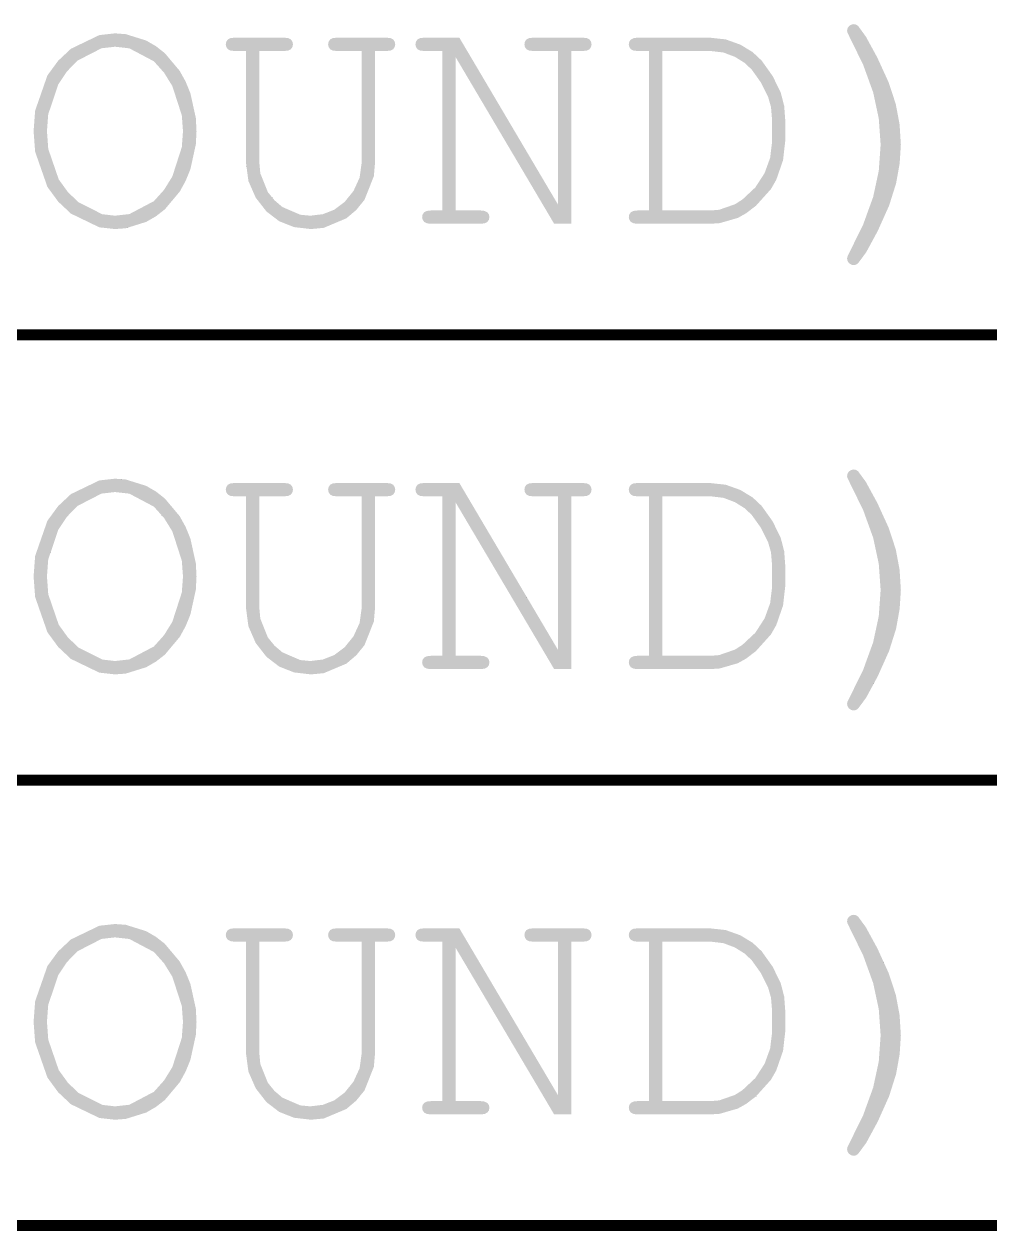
# Model space of a CAD drawing. Extents: x -3 to 268, y -4 to 76.
# Drawn here: x 179.54 to 188.44, y 30.49 to 41.6 of the extents above; entities that cross this region are included whole.
import ezdxf

# ---------------------------------------------------------------- set-up
doc = ezdxf.new("R2010")
doc.units = 0
doc.layers.add('DRILL_SYMBOLS', color=255, linetype='CONTINUOUS')

msp = doc.modelspace()

# ---------------------------------------------------------------- hatches: boundary and pattern name
at = {"layer": 'DRILL_SYMBOLS'}
for points in [[(187.616913, 40.487084), (187.605927, 40.313683), (187.572968, 40.130394), (187.508881, 39.927153), (187.404511, 39.693894), (187.296845, 39.495224), (187.22287, 39.395798), (187.20456, 39.382615), (187.184785, 39.37822), (187.160431, 39.382798), (187.140107, 39.396531), (187.126374, 39.416489), (187.121796, 39.439743), (187.12436, 39.455124), (187.13205, 39.47197), (187.270112, 39.752837), (187.362031, 40.006615), (187.413666, 40.246849), (187.430878, 40.487084), (187.413666, 40.728417), (187.362031, 40.969017), (187.270112, 41.223168), (187.13205, 41.50515), (187.12436, 41.521996), (187.121796, 41.537377), (187.126374, 41.560448), (187.140107, 41.579857), (187.160431, 41.593041), (187.184785, 41.597435), (187.20456, 41.593407), (187.22287, 41.581322), (187.294282, 41.483544), (187.400117, 41.289818), (187.50412, 41.062035), (187.570038, 40.862084), (187.605195, 40.675316)], [(181.13205, 40.611596), (181.125825, 40.490792), (181.07602, 40.262642), (181.032441, 40.155297), (181.007538, 40.611596), (180.996644, 40.757897), (180.909485, 41.027428), (180.833222, 41.150658), (180.739655, 41.25512), (180.514069, 41.374504), (180.38205, 41.389428), (180.257126, 41.375191), (180.035569, 41.2613), (179.938935, 41.161644), (179.858506, 41.041848), (179.766587, 40.766823), (179.755097, 40.611596), (179.767136, 40.448037), (179.86345, 40.167885), (179.947724, 40.051293), (180.047104, 39.956124), (180.264268, 39.847359), (180.38205, 39.833764), (180.514069, 39.848641), (180.739655, 39.967659), (180.833222, 40.071801), (180.909485, 40.194802), (180.996644, 40.464699), (181.007538, 40.611596), (181.032441, 40.155297), (180.977921, 40.056008), (180.840592, 39.892312), (180.757783, 39.827904), (180.668656, 39.776645), (180.48079, 39.718062), (180.38205, 39.71074), (180.237809, 39.726531), (179.975968, 39.852862), (179.858368, 39.963402), (179.759354, 40.098671), (179.646195, 40.422768), (179.63205, 40.611596), (179.646195, 40.801018), (179.759354, 41.125481), (179.858368, 41.260521), (179.975968, 41.370751), (180.237809, 41.496727), (180.38205, 41.512474), (180.480744, 41.50515), (180.668244, 41.446557), (180.75705, 41.395287), (180.839585, 41.330925), (180.976914, 41.167595), (181.031708, 41.068627), (181.075608, 40.96151), (181.125779, 40.732994)], [(182.775605, 41.349877), (182.775605, 40.321557), (182.764802, 40.197136), (182.678376, 39.979607), (182.602753, 39.886498), (182.511841, 39.809604), (182.303101, 39.721724), (182.185273, 39.71074), (182.030366, 39.728678), (181.893769, 39.782494), (181.775849, 39.872765), (181.676972, 40.000023), (181.609955, 40.153283), (181.587617, 40.321557), (181.587617, 41.349877), (181.483613, 41.349877), (181.445893, 41.354088), (181.420624, 41.366723), (181.406342, 41.386315), (181.401581, 41.4114), (181.406708, 41.437035), (181.422089, 41.458275), (181.446259, 41.469262), (181.483613, 41.472924), (181.937714, 41.472924), (181.975434, 41.468712), (182.000702, 41.456078), (182.014985, 41.436486), (182.019745, 41.4114), (182.014985, 41.386315), (182.000702, 41.366723), (181.975434, 41.354088), (181.937714, 41.349877), (181.710663, 41.349877), (181.710663, 40.321557), (181.719361, 40.223595), (181.788941, 40.050744), (181.849824, 39.975853), (181.922608, 39.913689), (182.087403, 39.842644), (182.179413, 39.833764), (182.295685, 39.84768), (182.401337, 39.889428), (182.495453, 39.960106), (182.577118, 40.060814), (182.633698, 40.183861), (182.652558, 40.321557), (182.652558, 41.349877), (182.425507, 41.349877), (182.387787, 41.354088), (182.362519, 41.366723), (182.348237, 41.386315), (182.343476, 41.4114), (182.348237, 41.436486), (182.362519, 41.456078), (182.387787, 41.468712), (182.425507, 41.472924), (182.879609, 41.472924), (182.917328, 41.468712), (182.942597, 41.456078), (182.956879, 41.436486), (182.96164, 41.4114), (182.956879, 41.386315), (182.942597, 41.366723), (182.917328, 41.354088), (182.879609, 41.349877)], [(184.583222, 39.759057), (184.425019, 39.759057), (183.518281, 41.292748), (183.518281, 39.882103), (183.745331, 39.882103), (183.78415, 39.877892), (183.809785, 39.865258), (183.824067, 39.845665), (183.828827, 39.82058), (183.824067, 39.79641), (183.809785, 39.776635), (183.78415, 39.763451), (183.745331, 39.759057), (183.292695, 39.759057), (183.253876, 39.763451), (183.228242, 39.776635), (183.213959, 39.79641), (183.209199, 39.82058), (183.213959, 39.845665), (183.228242, 39.865258), (183.253876, 39.877892), (183.292695, 39.882103), (183.395234, 39.882103), (183.395234, 41.349877), (183.229706, 41.349877), (183.191987, 41.354088), (183.166718, 41.366723), (183.152436, 41.386315), (183.147675, 41.4114), (183.152436, 41.436486), (183.166718, 41.456078), (183.191987, 41.468712), (183.229706, 41.472924), (183.551972, 41.472924), (184.460175, 39.936303), (184.460175, 41.349877), (184.233124, 41.349877), (184.195405, 41.354088), (184.170136, 41.366723), (184.155854, 41.386315), (184.151093, 41.4114), (184.155671, 41.436486), (184.169404, 41.456078), (184.194489, 41.468712), (184.233124, 41.472924), (184.687226, 41.472924), (184.724946, 41.468712), (184.750214, 41.456078), (184.764496, 41.436486), (184.769257, 41.4114), (184.764496, 41.386315), (184.750214, 41.366723), (184.724946, 41.354088), (184.687226, 41.349877), (184.583222, 41.349877)], [(185.298066, 39.882103), (185.86789, 39.882103), (185.944291, 39.888421), (186.089676, 39.938958), (186.158661, 39.983178), (186.277314, 40.094323), (186.362275, 40.225609), (186.413361, 40.366051), (186.43039, 40.504662), (186.43039, 40.727318), (186.421235, 40.83535), (186.393769, 40.930932), (186.330048, 41.058007), (186.244355, 41.17849), (186.179169, 41.240197), (186.089081, 41.29641), (185.982514, 41.33651), (185.86789, 41.349877), (185.421113, 41.349877), (185.421113, 39.882103), (185.298066, 39.882103), (185.298066, 41.349877), (185.194062, 41.349877), (185.156342, 41.354088), (185.131074, 41.366723), (185.116791, 41.386315), (185.112031, 41.4114), (185.116791, 41.436486), (185.131074, 41.456078), (185.156342, 41.468712), (185.194062, 41.472924), (185.856171, 41.472924), (186.00467, 41.45681), (186.139618, 41.408471), (186.252595, 41.339623), (186.335175, 41.261986), (186.436982, 41.118798), (186.510956, 40.967553), (186.542817, 40.844506), (186.553437, 40.700951), (186.553437, 40.531029), (186.532563, 40.344994), (186.469941, 40.164818), (186.421235, 40.079033), (186.282075, 39.924492), (186.19162, 39.855736), (186.116273, 39.813439), (185.948548, 39.765099), (185.856171, 39.759057), (185.194062, 39.759057), (185.156342, 39.763451), (185.131074, 39.776635), (185.116791, 39.79641), (185.112031, 39.82058), (185.116791, 39.845665), (185.131074, 39.865258), (185.156342, 39.877892), (185.194062, 39.882103)], [(187.616913, 36.387084), (187.605927, 36.213683), (187.572968, 36.030394), (187.508881, 35.827153), (187.404511, 35.593894), (187.296845, 35.395224), (187.22287, 35.295798), (187.20456, 35.282615), (187.184785, 35.27822), (187.160431, 35.282798), (187.140107, 35.296531), (187.126374, 35.316489), (187.121796, 35.339743), (187.12436, 35.355124), (187.13205, 35.37197), (187.270112, 35.652837), (187.362031, 35.906615), (187.413666, 36.146849), (187.430878, 36.387084), (187.413666, 36.628417), (187.362031, 36.869017), (187.270112, 37.123168), (187.13205, 37.40515), (187.12436, 37.421996), (187.121796, 37.437377), (187.126374, 37.460448), (187.140107, 37.479857), (187.160431, 37.493041), (187.184785, 37.497435), (187.20456, 37.493407), (187.22287, 37.481322), (187.294282, 37.383544), (187.400117, 37.189818), (187.50412, 36.962035), (187.570038, 36.762084), (187.605195, 36.575316)], [(181.13205, 36.511596), (181.125825, 36.390792), (181.07602, 36.162642), (181.032441, 36.055297), (181.007538, 36.511596), (180.996644, 36.657897), (180.909485, 36.927428), (180.833222, 37.050658), (180.739655, 37.15512), (180.514069, 37.274504), (180.38205, 37.289428), (180.257126, 37.275191), (180.035569, 37.1613), (179.938935, 37.061644), (179.858506, 36.941848), (179.766587, 36.666823), (179.755097, 36.511596), (179.767136, 36.348037), (179.86345, 36.067885), (179.947724, 35.951293), (180.047104, 35.856124), (180.264268, 35.747359), (180.38205, 35.733764), (180.514069, 35.748641), (180.739655, 35.867659), (180.833222, 35.971801), (180.909485, 36.094802), (180.996644, 36.364699), (181.007538, 36.511596), (181.032441, 36.055297), (180.977921, 35.956008), (180.840592, 35.792312), (180.757783, 35.727904), (180.668656, 35.676645), (180.48079, 35.618062), (180.38205, 35.61074), (180.237809, 35.626531), (179.975968, 35.752862), (179.858368, 35.863402), (179.759354, 35.998671), (179.646195, 36.322768), (179.63205, 36.511596), (179.646195, 36.701018), (179.759354, 37.025481), (179.858368, 37.160521), (179.975968, 37.270751), (180.237809, 37.396727), (180.38205, 37.412474), (180.480744, 37.40515), (180.668244, 37.346557), (180.75705, 37.295287), (180.839585, 37.230925), (180.976914, 37.067595), (181.031708, 36.968627), (181.075608, 36.86151), (181.125779, 36.632994)], [(182.775605, 37.249877), (182.775605, 36.221557), (182.764802, 36.097136), (182.678376, 35.879607), (182.602753, 35.786498), (182.511841, 35.709604), (182.303101, 35.621724), (182.185273, 35.61074), (182.030366, 35.628678), (181.893769, 35.682494), (181.775849, 35.772765), (181.676972, 35.900023), (181.609955, 36.053283), (181.587617, 36.221557), (181.587617, 37.249877), (181.483613, 37.249877), (181.445893, 37.254088), (181.420624, 37.266723), (181.406342, 37.286315), (181.401581, 37.3114), (181.406708, 37.337035), (181.422089, 37.358275), (181.446259, 37.369262), (181.483613, 37.372924), (181.937714, 37.372924), (181.975434, 37.368712), (182.000702, 37.356078), (182.014985, 37.336486), (182.019745, 37.3114), (182.014985, 37.286315), (182.000702, 37.266723), (181.975434, 37.254088), (181.937714, 37.249877), (181.710663, 37.249877), (181.710663, 36.221557), (181.719361, 36.123595), (181.788941, 35.950744), (181.849824, 35.875853), (181.922608, 35.813689), (182.087403, 35.742644), (182.179413, 35.733764), (182.295685, 35.74768), (182.401337, 35.789428), (182.495453, 35.860106), (182.577118, 35.960814), (182.633698, 36.083861), (182.652558, 36.221557), (182.652558, 37.249877), (182.425507, 37.249877), (182.387787, 37.254088), (182.362519, 37.266723), (182.348237, 37.286315), (182.343476, 37.3114), (182.348237, 37.336486), (182.362519, 37.356078), (182.387787, 37.368712), (182.425507, 37.372924), (182.879609, 37.372924), (182.917328, 37.368712), (182.942597, 37.356078), (182.956879, 37.336486), (182.96164, 37.3114), (182.956879, 37.286315), (182.942597, 37.266723), (182.917328, 37.254088), (182.879609, 37.249877)], [(184.583222, 35.659057), (184.425019, 35.659057), (183.518281, 37.192748), (183.518281, 35.782103), (183.745331, 35.782103), (183.78415, 35.777892), (183.809785, 35.765258), (183.824067, 35.745665), (183.828827, 35.72058), (183.824067, 35.69641), (183.809785, 35.676635), (183.78415, 35.663451), (183.745331, 35.659057), (183.292695, 35.659057), (183.253876, 35.663451), (183.228242, 35.676635), (183.213959, 35.69641), (183.209199, 35.72058), (183.213959, 35.745665), (183.228242, 35.765258), (183.253876, 35.777892), (183.292695, 35.782103), (183.395234, 35.782103), (183.395234, 37.249877), (183.229706, 37.249877), (183.191987, 37.254088), (183.166718, 37.266723), (183.152436, 37.286315), (183.147675, 37.3114), (183.152436, 37.336486), (183.166718, 37.356078), (183.191987, 37.368712), (183.229706, 37.372924), (183.551972, 37.372924), (184.460175, 35.836303), (184.460175, 37.249877), (184.233124, 37.249877), (184.195405, 37.254088), (184.170136, 37.266723), (184.155854, 37.286315), (184.151093, 37.3114), (184.155671, 37.336486), (184.169404, 37.356078), (184.194489, 37.368712), (184.233124, 37.372924), (184.687226, 37.372924), (184.724946, 37.368712), (184.750214, 37.356078), (184.764496, 37.336486), (184.769257, 37.3114), (184.764496, 37.286315), (184.750214, 37.266723), (184.724946, 37.254088), (184.687226, 37.249877), (184.583222, 37.249877)], [(185.298066, 35.782103), (185.86789, 35.782103), (185.944291, 35.788421), (186.089676, 35.838958), (186.158661, 35.883178), (186.277314, 35.994323), (186.362275, 36.125609), (186.413361, 36.266051), (186.43039, 36.404662), (186.43039, 36.627318), (186.421235, 36.73535), (186.393769, 36.830932), (186.330048, 36.958007), (186.244355, 37.07849), (186.179169, 37.140197), (186.089081, 37.19641), (185.982514, 37.23651), (185.86789, 37.249877), (185.421113, 37.249877), (185.421113, 35.782103), (185.298066, 35.782103), (185.298066, 37.249877), (185.194062, 37.249877), (185.156342, 37.254088), (185.131074, 37.266723), (185.116791, 37.286315), (185.112031, 37.3114), (185.116791, 37.336486), (185.131074, 37.356078), (185.156342, 37.368712), (185.194062, 37.372924), (185.856171, 37.372924), (186.00467, 37.35681), (186.139618, 37.308471), (186.252595, 37.239623), (186.335175, 37.161986), (186.436982, 37.018798), (186.510956, 36.867553), (186.542817, 36.744506), (186.553437, 36.600951), (186.553437, 36.431029), (186.532563, 36.244994), (186.469941, 36.064818), (186.421235, 35.979033), (186.282075, 35.824492), (186.19162, 35.755736), (186.116273, 35.713439), (185.948548, 35.665099), (185.856171, 35.659057), (185.194062, 35.659057), (185.156342, 35.663451), (185.131074, 35.676635), (185.116791, 35.69641), (185.112031, 35.72058), (185.116791, 35.745665), (185.131074, 35.765258), (185.156342, 35.777892), (185.194062, 35.782103)], [(187.616913, 32.287084), (187.605927, 32.113683), (187.572968, 31.930394), (187.508881, 31.727153), (187.404511, 31.493894), (187.296845, 31.295224), (187.22287, 31.195798), (187.20456, 31.182615), (187.184785, 31.17822), (187.160431, 31.182798), (187.140107, 31.196531), (187.126374, 31.216489), (187.121796, 31.239743), (187.12436, 31.255124), (187.13205, 31.27197), (187.270112, 31.552837), (187.362031, 31.806615), (187.413666, 32.046849), (187.430878, 32.287084), (187.413666, 32.528417), (187.362031, 32.769017), (187.270112, 33.023168), (187.13205, 33.30515), (187.12436, 33.321996), (187.121796, 33.337377), (187.126374, 33.360448), (187.140107, 33.379857), (187.160431, 33.393041), (187.184785, 33.397435), (187.20456, 33.393407), (187.22287, 33.381322), (187.294282, 33.283544), (187.400117, 33.089818), (187.50412, 32.862035), (187.570038, 32.662084), (187.605195, 32.475316)], [(181.13205, 32.411596), (181.125825, 32.290792), (181.07602, 32.062642), (181.032441, 31.955297), (181.007538, 32.411596), (180.996644, 32.557897), (180.909485, 32.827428), (180.833222, 32.950658), (180.739655, 33.05512), (180.514069, 33.174504), (180.38205, 33.189428), (180.257126, 33.175191), (180.035569, 33.0613), (179.938935, 32.961644), (179.858506, 32.841848), (179.766587, 32.566823), (179.755097, 32.411596), (179.767136, 32.248037), (179.86345, 31.967885), (179.947724, 31.851293), (180.047104, 31.756124), (180.264268, 31.647359), (180.38205, 31.633764), (180.514069, 31.648641), (180.739655, 31.767659), (180.833222, 31.871801), (180.909485, 31.994802), (180.996644, 32.264699), (181.007538, 32.411596), (181.032441, 31.955297), (180.977921, 31.856008), (180.840592, 31.692312), (180.757783, 31.627904), (180.668656, 31.576645), (180.48079, 31.518062), (180.38205, 31.51074), (180.237809, 31.526531), (179.975968, 31.652862), (179.858368, 31.763402), (179.759354, 31.898671), (179.646195, 32.222768), (179.63205, 32.411596), (179.646195, 32.601018), (179.759354, 32.925481), (179.858368, 33.060521), (179.975968, 33.170751), (180.237809, 33.296727), (180.38205, 33.312474), (180.480744, 33.30515), (180.668244, 33.246557), (180.75705, 33.195287), (180.839585, 33.130925), (180.976914, 32.967595), (181.031708, 32.868627), (181.075608, 32.76151), (181.125779, 32.532994)], [(182.775605, 33.149877), (182.775605, 32.121557), (182.764802, 31.997136), (182.678376, 31.779607), (182.602753, 31.686498), (182.511841, 31.609604), (182.303101, 31.521724), (182.185273, 31.51074), (182.030366, 31.528678), (181.893769, 31.582494), (181.775849, 31.672765), (181.676972, 31.800023), (181.609955, 31.953283), (181.587617, 32.121557), (181.587617, 33.149877), (181.483613, 33.149877), (181.445893, 33.154088), (181.420624, 33.166723), (181.406342, 33.186315), (181.401581, 33.2114), (181.406708, 33.237035), (181.422089, 33.258275), (181.446259, 33.269262), (181.483613, 33.272924), (181.937714, 33.272924), (181.975434, 33.268712), (182.000702, 33.256078), (182.014985, 33.236486), (182.019745, 33.2114), (182.014985, 33.186315), (182.000702, 33.166723), (181.975434, 33.154088), (181.937714, 33.149877), (181.710663, 33.149877), (181.710663, 32.121557), (181.719361, 32.023595), (181.788941, 31.850744), (181.849824, 31.775853), (181.922608, 31.713689), (182.087403, 31.642644), (182.179413, 31.633764), (182.295685, 31.64768), (182.401337, 31.689428), (182.495453, 31.760106), (182.577118, 31.860814), (182.633698, 31.983861), (182.652558, 32.121557), (182.652558, 33.149877), (182.425507, 33.149877), (182.387787, 33.154088), (182.362519, 33.166723), (182.348237, 33.186315), (182.343476, 33.2114), (182.348237, 33.236486), (182.362519, 33.256078), (182.387787, 33.268712), (182.425507, 33.272924), (182.879609, 33.272924), (182.917328, 33.268712), (182.942597, 33.256078), (182.956879, 33.236486), (182.96164, 33.2114), (182.956879, 33.186315), (182.942597, 33.166723), (182.917328, 33.154088), (182.879609, 33.149877)], [(184.583222, 31.559057), (184.425019, 31.559057), (183.518281, 33.092748), (183.518281, 31.682103), (183.745331, 31.682103), (183.78415, 31.677892), (183.809785, 31.665258), (183.824067, 31.645665), (183.828827, 31.62058), (183.824067, 31.59641), (183.809785, 31.576635), (183.78415, 31.563451), (183.745331, 31.559057), (183.292695, 31.559057), (183.253876, 31.563451), (183.228242, 31.576635), (183.213959, 31.59641), (183.209199, 31.62058), (183.213959, 31.645665), (183.228242, 31.665258), (183.253876, 31.677892), (183.292695, 31.682103), (183.395234, 31.682103), (183.395234, 33.149877), (183.229706, 33.149877), (183.191987, 33.154088), (183.166718, 33.166723), (183.152436, 33.186315), (183.147675, 33.2114), (183.152436, 33.236486), (183.166718, 33.256078), (183.191987, 33.268712), (183.229706, 33.272924), (183.551972, 33.272924), (184.460175, 31.736303), (184.460175, 33.149877), (184.233124, 33.149877), (184.195405, 33.154088), (184.170136, 33.166723), (184.155854, 33.186315), (184.151093, 33.2114), (184.155671, 33.236486), (184.169404, 33.256078), (184.194489, 33.268712), (184.233124, 33.272924), (184.687226, 33.272924), (184.724946, 33.268712), (184.750214, 33.256078), (184.764496, 33.236486), (184.769257, 33.2114), (184.764496, 33.186315), (184.750214, 33.166723), (184.724946, 33.154088), (184.687226, 33.149877), (184.583222, 33.149877)], [(185.298066, 31.682103), (185.86789, 31.682103), (185.944291, 31.688421), (186.089676, 31.738958), (186.158661, 31.783178), (186.277314, 31.894323), (186.362275, 32.025609), (186.413361, 32.166051), (186.43039, 32.304662), (186.43039, 32.527318), (186.421235, 32.63535), (186.393769, 32.730932), (186.330048, 32.858007), (186.244355, 32.97849), (186.179169, 33.040197), (186.089081, 33.09641), (185.982514, 33.13651), (185.86789, 33.149877), (185.421113, 33.149877), (185.421113, 31.682103), (185.298066, 31.682103), (185.298066, 33.149877), (185.194062, 33.149877), (185.156342, 33.154088), (185.131074, 33.166723), (185.116791, 33.186315), (185.112031, 33.2114), (185.116791, 33.236486), (185.131074, 33.256078), (185.156342, 33.268712), (185.194062, 33.272924), (185.856171, 33.272924), (186.00467, 33.25681), (186.139618, 33.208471), (186.252595, 33.139623), (186.335175, 33.061986), (186.436982, 32.918798), (186.510956, 32.767553), (186.542817, 32.644506), (186.553437, 32.500951), (186.553437, 32.331029), (186.532563, 32.144994), (186.469941, 31.964818), (186.421235, 31.879033), (186.282075, 31.724492), (186.19162, 31.655736), (186.116273, 31.613439), (185.948548, 31.565099), (185.856171, 31.559057), (185.194062, 31.559057), (185.156342, 31.563451), (185.131074, 31.576635), (185.116791, 31.59641), (185.112031, 31.62058), (185.116791, 31.645665), (185.131074, 31.665258), (185.156342, 31.677892), (185.194062, 31.682103)]]:
    msp.add_hatch(color=7, dxfattribs=at).paths.add_polyline_path(points)

# ---------------------------------------------------------------- linework, layer by layer
at = {"layer": 'DRILL_SYMBOLS', "color": 7}
for points, const_width in [([(187.616913, 40.487084), (187.605927, 40.313683), (187.572968, 40.130394), (187.508881, 39.927153), (187.404511, 39.693894), (187.296845, 39.495224), (187.22287, 39.395798), (187.20456, 39.382615), (187.184785, 39.37822), (187.160431, 39.382798), (187.140107, 39.396531), (187.126374, 39.416489), (187.121796, 39.439743), (187.12436, 39.455124), (187.13205, 39.47197), (187.270112, 39.752837), (187.362031, 40.006615), (187.413666, 40.246849), (187.430878, 40.487084), (187.413666, 40.728417), (187.362031, 40.969017), (187.270112, 41.223168), (187.13205, 41.50515), (187.12436, 41.521996), (187.121796, 41.537377), (187.126374, 41.560448), (187.140107, 41.579857), (187.160431, 41.593041), (187.184785, 41.597435), (187.20456, 41.593407), (187.22287, 41.581322), (187.294282, 41.483544), (187.400117, 41.289818), (187.50412, 41.062035), (187.570038, 40.862084), (187.605195, 40.675316), (187.616913, 40.487084)], 0.000001), ([(181.13205, 40.611596), (181.125825, 40.490792), (181.07602, 40.262642), (181.032441, 40.155297), (181.007538, 40.611596), (180.996644, 40.757897), (180.909485, 41.027428), (180.833222, 41.150658), (180.739655, 41.25512), (180.514069, 41.374504), (180.38205, 41.389428), (180.257126, 41.375191), (180.035569, 41.2613), (179.938935, 41.161644), (179.858506, 41.041848), (179.766587, 40.766823), (179.755097, 40.611596), (179.767136, 40.448037), (179.86345, 40.167885), (179.947724, 40.051293), (180.047104, 39.956124), (180.264268, 39.847359), (180.38205, 39.833764), (180.514069, 39.848641), (180.739655, 39.967659), (180.833222, 40.071801), (180.909485, 40.194802), (180.996644, 40.464699), (181.007538, 40.611596), (181.032441, 40.155297), (180.977921, 40.056008), (180.840592, 39.892312), (180.757783, 39.827904), (180.668656, 39.776645), (180.48079, 39.718062), (180.38205, 39.71074), (180.237809, 39.726531), (179.975968, 39.852862), (179.858368, 39.963402), (179.759354, 40.098671), (179.646195, 40.422768), (179.63205, 40.611596), (179.646195, 40.801018), (179.759354, 41.125481), (179.858368, 41.260521), (179.975968, 41.370751), (180.237809, 41.496727), (180.38205, 41.512474), (180.480744, 41.50515), (180.668244, 41.446557), (180.75705, 41.395287), (180.839585, 41.330925), (180.976914, 41.167595), (181.031708, 41.068627), (181.075608, 40.96151), (181.125779, 40.732994), (181.13205, 40.611596)], 0.000001), ([(182.775605, 41.349877), (182.775605, 40.321557), (182.764802, 40.197136), (182.678376, 39.979607), (182.602753, 39.886498), (182.511841, 39.809604), (182.303101, 39.721724), (182.185273, 39.71074), (182.030366, 39.728678), (181.893769, 39.782494), (181.775849, 39.872765), (181.676972, 40.000023), (181.609955, 40.153283), (181.587617, 40.321557), (181.587617, 41.349877), (181.483613, 41.349877), (181.445893, 41.354088), (181.420624, 41.366723), (181.406342, 41.386315), (181.401581, 41.4114), (181.406708, 41.437035), (181.422089, 41.458275), (181.446259, 41.469262), (181.483613, 41.472924), (181.937714, 41.472924), (181.975434, 41.468712), (182.000702, 41.456078), (182.014985, 41.436486), (182.019745, 41.4114), (182.014985, 41.386315), (182.000702, 41.366723), (181.975434, 41.354088), (181.937714, 41.349877), (181.710663, 41.349877), (181.710663, 40.321557), (181.719361, 40.223595), (181.788941, 40.050744), (181.849824, 39.975853), (181.922608, 39.913689), (182.087403, 39.842644), (182.179413, 39.833764), (182.295685, 39.84768), (182.401337, 39.889428), (182.495453, 39.960106), (182.577118, 40.060814), (182.633698, 40.183861), (182.652558, 40.321557), (182.652558, 41.349877), (182.425507, 41.349877), (182.387787, 41.354088), (182.362519, 41.366723), (182.348237, 41.386315), (182.343476, 41.4114), (182.348237, 41.436486), (182.362519, 41.456078), (182.387787, 41.468712), (182.425507, 41.472924), (182.879609, 41.472924), (182.917328, 41.468712), (182.942597, 41.456078), (182.956879, 41.436486), (182.96164, 41.4114), (182.956879, 41.386315), (182.942597, 41.366723), (182.917328, 41.354088), (182.879609, 41.349877), (182.775605, 41.349877)], 0.000001), ([(184.583222, 39.759057), (184.425019, 39.759057), (183.518281, 41.292748), (183.518281, 39.882103), (183.745331, 39.882103), (183.78415, 39.877892), (183.809785, 39.865258), (183.824067, 39.845665), (183.828827, 39.82058), (183.824067, 39.79641), (183.809785, 39.776635), (183.78415, 39.763451), (183.745331, 39.759057), (183.292695, 39.759057), (183.253876, 39.763451), (183.228242, 39.776635), (183.213959, 39.79641), (183.209199, 39.82058), (183.213959, 39.845665), (183.228242, 39.865258), (183.253876, 39.877892), (183.292695, 39.882103), (183.395234, 39.882103), (183.395234, 41.349877), (183.229706, 41.349877), (183.191987, 41.354088), (183.166718, 41.366723), (183.152436, 41.386315), (183.147675, 41.4114), (183.152436, 41.436486), (183.166718, 41.456078), (183.191987, 41.468712), (183.229706, 41.472924), (183.551972, 41.472924), (184.460175, 39.936303), (184.460175, 41.349877), (184.233124, 41.349877), (184.195405, 41.354088), (184.170136, 41.366723), (184.155854, 41.386315), (184.151093, 41.4114), (184.155671, 41.436486), (184.169404, 41.456078), (184.194489, 41.468712), (184.233124, 41.472924), (184.687226, 41.472924), (184.724946, 41.468712), (184.750214, 41.456078), (184.764496, 41.436486), (184.769257, 41.4114), (184.764496, 41.386315), (184.750214, 41.366723), (184.724946, 41.354088), (184.687226, 41.349877), (184.583222, 41.349877), (184.583222, 39.759057)], 0.000001), ([(185.298066, 39.882103), (185.86789, 39.882103), (185.944291, 39.888421), (186.089676, 39.938958), (186.158661, 39.983178), (186.277314, 40.094323), (186.362275, 40.225609), (186.413361, 40.366051), (186.43039, 40.504662), (186.43039, 40.727318), (186.421235, 40.83535), (186.393769, 40.930932), (186.330048, 41.058007), (186.244355, 41.17849), (186.179169, 41.240197), (186.089081, 41.29641), (185.982514, 41.33651), (185.86789, 41.349877), (185.421113, 41.349877), (185.421113, 39.882103), (185.298066, 39.882103), (185.298066, 41.349877), (185.194062, 41.349877), (185.156342, 41.354088), (185.131074, 41.366723), (185.116791, 41.386315), (185.112031, 41.4114), (185.116791, 41.436486), (185.131074, 41.456078), (185.156342, 41.468712), (185.194062, 41.472924), (185.856171, 41.472924), (186.00467, 41.45681), (186.139618, 41.408471), (186.252595, 41.339623), (186.335175, 41.261986), (186.436982, 41.118798), (186.510956, 40.967553), (186.542817, 40.844506), (186.553437, 40.700951), (186.553437, 40.531029), (186.532563, 40.344994), (186.469941, 40.164818), (186.421235, 40.079033), (186.282075, 39.924492), (186.19162, 39.855736), (186.116273, 39.813439), (185.948548, 39.765099), (185.856171, 39.759057), (185.194062, 39.759057), (185.156342, 39.763451), (185.131074, 39.776635), (185.116791, 39.79641), (185.112031, 39.82058), (185.116791, 39.845665), (185.131074, 39.865258), (185.156342, 39.877892), (185.194062, 39.882103), (185.298066, 39.882103)], 0.000001), ([(110.923999, 38.737377), (267.529853, 38.737377)], 0.1), ([(187.616913, 36.387084), (187.605927, 36.213683), (187.572968, 36.030394), (187.508881, 35.827153), (187.404511, 35.593894), (187.296845, 35.395224), (187.22287, 35.295798), (187.20456, 35.282615), (187.184785, 35.27822), (187.160431, 35.282798), (187.140107, 35.296531), (187.126374, 35.316489), (187.121796, 35.339743), (187.12436, 35.355124), (187.13205, 35.37197), (187.270112, 35.652837), (187.362031, 35.906615), (187.413666, 36.146849), (187.430878, 36.387084), (187.413666, 36.628417), (187.362031, 36.869017), (187.270112, 37.123168), (187.13205, 37.40515), (187.12436, 37.421996), (187.121796, 37.437377), (187.126374, 37.460448), (187.140107, 37.479857), (187.160431, 37.493041), (187.184785, 37.497435), (187.20456, 37.493407), (187.22287, 37.481322), (187.294282, 37.383544), (187.400117, 37.189818), (187.50412, 36.962035), (187.570038, 36.762084), (187.605195, 36.575316), (187.616913, 36.387084)], 0.000001), ([(181.13205, 36.511596), (181.125825, 36.390792), (181.07602, 36.162642), (181.032441, 36.055297), (181.007538, 36.511596), (180.996644, 36.657897), (180.909485, 36.927428), (180.833222, 37.050658), (180.739655, 37.15512), (180.514069, 37.274504), (180.38205, 37.289428), (180.257126, 37.275191), (180.035569, 37.1613), (179.938935, 37.061644), (179.858506, 36.941848), (179.766587, 36.666823), (179.755097, 36.511596), (179.767136, 36.348037), (179.86345, 36.067885), (179.947724, 35.951293), (180.047104, 35.856124), (180.264268, 35.747359), (180.38205, 35.733764), (180.514069, 35.748641), (180.739655, 35.867659), (180.833222, 35.971801), (180.909485, 36.094802), (180.996644, 36.364699), (181.007538, 36.511596), (181.032441, 36.055297), (180.977921, 35.956008), (180.840592, 35.792312), (180.757783, 35.727904), (180.668656, 35.676645), (180.48079, 35.618062), (180.38205, 35.61074), (180.237809, 35.626531), (179.975968, 35.752862), (179.858368, 35.863402), (179.759354, 35.998671), (179.646195, 36.322768), (179.63205, 36.511596), (179.646195, 36.701018), (179.759354, 37.025481), (179.858368, 37.160521), (179.975968, 37.270751), (180.237809, 37.396727), (180.38205, 37.412474), (180.480744, 37.40515), (180.668244, 37.346557), (180.75705, 37.295287), (180.839585, 37.230925), (180.976914, 37.067595), (181.031708, 36.968627), (181.075608, 36.86151), (181.125779, 36.632994), (181.13205, 36.511596)], 0.000001), ([(182.775605, 37.249877), (182.775605, 36.221557), (182.764802, 36.097136), (182.678376, 35.879607), (182.602753, 35.786498), (182.511841, 35.709604), (182.303101, 35.621724), (182.185273, 35.61074), (182.030366, 35.628678), (181.893769, 35.682494), (181.775849, 35.772765), (181.676972, 35.900023), (181.609955, 36.053283), (181.587617, 36.221557), (181.587617, 37.249877), (181.483613, 37.249877), (181.445893, 37.254088), (181.420624, 37.266723), (181.406342, 37.286315), (181.401581, 37.3114), (181.406708, 37.337035), (181.422089, 37.358275), (181.446259, 37.369262), (181.483613, 37.372924), (181.937714, 37.372924), (181.975434, 37.368712), (182.000702, 37.356078), (182.014985, 37.336486), (182.019745, 37.3114), (182.014985, 37.286315), (182.000702, 37.266723), (181.975434, 37.254088), (181.937714, 37.249877), (181.710663, 37.249877), (181.710663, 36.221557), (181.719361, 36.123595), (181.788941, 35.950744), (181.849824, 35.875853), (181.922608, 35.813689), (182.087403, 35.742644), (182.179413, 35.733764), (182.295685, 35.74768), (182.401337, 35.789428), (182.495453, 35.860106), (182.577118, 35.960814), (182.633698, 36.083861), (182.652558, 36.221557), (182.652558, 37.249877), (182.425507, 37.249877), (182.387787, 37.254088), (182.362519, 37.266723), (182.348237, 37.286315), (182.343476, 37.3114), (182.348237, 37.336486), (182.362519, 37.356078), (182.387787, 37.368712), (182.425507, 37.372924), (182.879609, 37.372924), (182.917328, 37.368712), (182.942597, 37.356078), (182.956879, 37.336486), (182.96164, 37.3114), (182.956879, 37.286315), (182.942597, 37.266723), (182.917328, 37.254088), (182.879609, 37.249877), (182.775605, 37.249877)], 0.000001), ([(184.583222, 35.659057), (184.425019, 35.659057), (183.518281, 37.192748), (183.518281, 35.782103), (183.745331, 35.782103), (183.78415, 35.777892), (183.809785, 35.765258), (183.824067, 35.745665), (183.828827, 35.72058), (183.824067, 35.69641), (183.809785, 35.676635), (183.78415, 35.663451), (183.745331, 35.659057), (183.292695, 35.659057), (183.253876, 35.663451), (183.228242, 35.676635), (183.213959, 35.69641), (183.209199, 35.72058), (183.213959, 35.745665), (183.228242, 35.765258), (183.253876, 35.777892), (183.292695, 35.782103), (183.395234, 35.782103), (183.395234, 37.249877), (183.229706, 37.249877), (183.191987, 37.254088), (183.166718, 37.266723), (183.152436, 37.286315), (183.147675, 37.3114), (183.152436, 37.336486), (183.166718, 37.356078), (183.191987, 37.368712), (183.229706, 37.372924), (183.551972, 37.372924), (184.460175, 35.836303), (184.460175, 37.249877), (184.233124, 37.249877), (184.195405, 37.254088), (184.170136, 37.266723), (184.155854, 37.286315), (184.151093, 37.3114), (184.155671, 37.336486), (184.169404, 37.356078), (184.194489, 37.368712), (184.233124, 37.372924), (184.687226, 37.372924), (184.724946, 37.368712), (184.750214, 37.356078), (184.764496, 37.336486), (184.769257, 37.3114), (184.764496, 37.286315), (184.750214, 37.266723), (184.724946, 37.254088), (184.687226, 37.249877), (184.583222, 37.249877), (184.583222, 35.659057)], 0.000001), ([(185.298066, 35.782103), (185.86789, 35.782103), (185.944291, 35.788421), (186.089676, 35.838958), (186.158661, 35.883178), (186.277314, 35.994323), (186.362275, 36.125609), (186.413361, 36.266051), (186.43039, 36.404662), (186.43039, 36.627318), (186.421235, 36.73535), (186.393769, 36.830932), (186.330048, 36.958007), (186.244355, 37.07849), (186.179169, 37.140197), (186.089081, 37.19641), (185.982514, 37.23651), (185.86789, 37.249877), (185.421113, 37.249877), (185.421113, 35.782103), (185.298066, 35.782103), (185.298066, 37.249877), (185.194062, 37.249877), (185.156342, 37.254088), (185.131074, 37.266723), (185.116791, 37.286315), (185.112031, 37.3114), (185.116791, 37.336486), (185.131074, 37.356078), (185.156342, 37.368712), (185.194062, 37.372924), (185.856171, 37.372924), (186.00467, 37.35681), (186.139618, 37.308471), (186.252595, 37.239623), (186.335175, 37.161986), (186.436982, 37.018798), (186.510956, 36.867553), (186.542817, 36.744506), (186.553437, 36.600951), (186.553437, 36.431029), (186.532563, 36.244994), (186.469941, 36.064818), (186.421235, 35.979033), (186.282075, 35.824492), (186.19162, 35.755736), (186.116273, 35.713439), (185.948548, 35.665099), (185.856171, 35.659057), (185.194062, 35.659057), (185.156342, 35.663451), (185.131074, 35.676635), (185.116791, 35.69641), (185.112031, 35.72058), (185.116791, 35.745665), (185.131074, 35.765258), (185.156342, 35.777892), (185.194062, 35.782103), (185.298066, 35.782103)], 0.000001), ([(110.923999, 34.637377), (267.529853, 34.637377)], 0.1), ([(187.616913, 32.287084), (187.605927, 32.113683), (187.572968, 31.930394), (187.508881, 31.727153), (187.404511, 31.493894), (187.296845, 31.295224), (187.22287, 31.195798), (187.20456, 31.182615), (187.184785, 31.17822), (187.160431, 31.182798), (187.140107, 31.196531), (187.126374, 31.216489), (187.121796, 31.239743), (187.12436, 31.255124), (187.13205, 31.27197), (187.270112, 31.552837), (187.362031, 31.806615), (187.413666, 32.046849), (187.430878, 32.287084), (187.413666, 32.528417), (187.362031, 32.769017), (187.270112, 33.023168), (187.13205, 33.30515), (187.12436, 33.321996), (187.121796, 33.337377), (187.126374, 33.360448), (187.140107, 33.379857), (187.160431, 33.393041), (187.184785, 33.397435), (187.20456, 33.393407), (187.22287, 33.381322), (187.294282, 33.283544), (187.400117, 33.089818), (187.50412, 32.862035), (187.570038, 32.662084), (187.605195, 32.475316), (187.616913, 32.287084)], 0.000001), ([(181.13205, 32.411596), (181.125825, 32.290792), (181.07602, 32.062642), (181.032441, 31.955297), (181.007538, 32.411596), (180.996644, 32.557897), (180.909485, 32.827428), (180.833222, 32.950658), (180.739655, 33.05512), (180.514069, 33.174504), (180.38205, 33.189428), (180.257126, 33.175191), (180.035569, 33.0613), (179.938935, 32.961644), (179.858506, 32.841848), (179.766587, 32.566823), (179.755097, 32.411596), (179.767136, 32.248037), (179.86345, 31.967885), (179.947724, 31.851293), (180.047104, 31.756124), (180.264268, 31.647359), (180.38205, 31.633764), (180.514069, 31.648641), (180.739655, 31.767659), (180.833222, 31.871801), (180.909485, 31.994802), (180.996644, 32.264699), (181.007538, 32.411596), (181.032441, 31.955297), (180.977921, 31.856008), (180.840592, 31.692312), (180.757783, 31.627904), (180.668656, 31.576645), (180.48079, 31.518062), (180.38205, 31.51074), (180.237809, 31.526531), (179.975968, 31.652862), (179.858368, 31.763402), (179.759354, 31.898671), (179.646195, 32.222768), (179.63205, 32.411596), (179.646195, 32.601018), (179.759354, 32.925481), (179.858368, 33.060521), (179.975968, 33.170751), (180.237809, 33.296727), (180.38205, 33.312474), (180.480744, 33.30515), (180.668244, 33.246557), (180.75705, 33.195287), (180.839585, 33.130925), (180.976914, 32.967595), (181.031708, 32.868627), (181.075608, 32.76151), (181.125779, 32.532994), (181.13205, 32.411596)], 0.000001), ([(182.775605, 33.149877), (182.775605, 32.121557), (182.764802, 31.997136), (182.678376, 31.779607), (182.602753, 31.686498), (182.511841, 31.609604), (182.303101, 31.521724), (182.185273, 31.51074), (182.030366, 31.528678), (181.893769, 31.582494), (181.775849, 31.672765), (181.676972, 31.800023), (181.609955, 31.953283), (181.587617, 32.121557), (181.587617, 33.149877), (181.483613, 33.149877), (181.445893, 33.154088), (181.420624, 33.166723), (181.406342, 33.186315), (181.401581, 33.2114), (181.406708, 33.237035), (181.422089, 33.258275), (181.446259, 33.269262), (181.483613, 33.272924), (181.937714, 33.272924), (181.975434, 33.268712), (182.000702, 33.256078), (182.014985, 33.236486), (182.019745, 33.2114), (182.014985, 33.186315), (182.000702, 33.166723), (181.975434, 33.154088), (181.937714, 33.149877), (181.710663, 33.149877), (181.710663, 32.121557), (181.719361, 32.023595), (181.788941, 31.850744), (181.849824, 31.775853), (181.922608, 31.713689), (182.087403, 31.642644), (182.179413, 31.633764), (182.295685, 31.64768), (182.401337, 31.689428), (182.495453, 31.760106), (182.577118, 31.860814), (182.633698, 31.983861), (182.652558, 32.121557), (182.652558, 33.149877), (182.425507, 33.149877), (182.387787, 33.154088), (182.362519, 33.166723), (182.348237, 33.186315), (182.343476, 33.2114), (182.348237, 33.236486), (182.362519, 33.256078), (182.387787, 33.268712), (182.425507, 33.272924), (182.879609, 33.272924), (182.917328, 33.268712), (182.942597, 33.256078), (182.956879, 33.236486), (182.96164, 33.2114), (182.956879, 33.186315), (182.942597, 33.166723), (182.917328, 33.154088), (182.879609, 33.149877), (182.775605, 33.149877)], 0.000001), ([(184.583222, 31.559057), (184.425019, 31.559057), (183.518281, 33.092748), (183.518281, 31.682103), (183.745331, 31.682103), (183.78415, 31.677892), (183.809785, 31.665258), (183.824067, 31.645665), (183.828827, 31.62058), (183.824067, 31.59641), (183.809785, 31.576635), (183.78415, 31.563451), (183.745331, 31.559057), (183.292695, 31.559057), (183.253876, 31.563451), (183.228242, 31.576635), (183.213959, 31.59641), (183.209199, 31.62058), (183.213959, 31.645665), (183.228242, 31.665258), (183.253876, 31.677892), (183.292695, 31.682103), (183.395234, 31.682103), (183.395234, 33.149877), (183.229706, 33.149877), (183.191987, 33.154088), (183.166718, 33.166723), (183.152436, 33.186315), (183.147675, 33.2114), (183.152436, 33.236486), (183.166718, 33.256078), (183.191987, 33.268712), (183.229706, 33.272924), (183.551972, 33.272924), (184.460175, 31.736303), (184.460175, 33.149877), (184.233124, 33.149877), (184.195405, 33.154088), (184.170136, 33.166723), (184.155854, 33.186315), (184.151093, 33.2114), (184.155671, 33.236486), (184.169404, 33.256078), (184.194489, 33.268712), (184.233124, 33.272924), (184.687226, 33.272924), (184.724946, 33.268712), (184.750214, 33.256078), (184.764496, 33.236486), (184.769257, 33.2114), (184.764496, 33.186315), (184.750214, 33.166723), (184.724946, 33.154088), (184.687226, 33.149877), (184.583222, 33.149877), (184.583222, 31.559057)], 0.000001), ([(185.298066, 31.682103), (185.86789, 31.682103), (185.944291, 31.688421), (186.089676, 31.738958), (186.158661, 31.783178), (186.277314, 31.894323), (186.362275, 32.025609), (186.413361, 32.166051), (186.43039, 32.304662), (186.43039, 32.527318), (186.421235, 32.63535), (186.393769, 32.730932), (186.330048, 32.858007), (186.244355, 32.97849), (186.179169, 33.040197), (186.089081, 33.09641), (185.982514, 33.13651), (185.86789, 33.149877), (185.421113, 33.149877), (185.421113, 31.682103), (185.298066, 31.682103), (185.298066, 33.149877), (185.194062, 33.149877), (185.156342, 33.154088), (185.131074, 33.166723), (185.116791, 33.186315), (185.112031, 33.2114), (185.116791, 33.236486), (185.131074, 33.256078), (185.156342, 33.268712), (185.194062, 33.272924), (185.856171, 33.272924), (186.00467, 33.25681), (186.139618, 33.208471), (186.252595, 33.139623), (186.335175, 33.061986), (186.436982, 32.918798), (186.510956, 32.767553), (186.542817, 32.644506), (186.553437, 32.500951), (186.553437, 32.331029), (186.532563, 32.144994), (186.469941, 31.964818), (186.421235, 31.879033), (186.282075, 31.724492), (186.19162, 31.655736), (186.116273, 31.613439), (185.948548, 31.565099), (185.856171, 31.559057), (185.194062, 31.559057), (185.156342, 31.563451), (185.131074, 31.576635), (185.116791, 31.59641), (185.112031, 31.62058), (185.116791, 31.645665), (185.131074, 31.665258), (185.156342, 31.677892), (185.194062, 31.682103), (185.298066, 31.682103)], 0.000001), ([(110.923999, 30.537377), (267.529853, 30.537377)], 0.1)]:
    msp.add_lwpolyline(points, dxfattribs=dict(at, const_width=const_width))

doc.saveas('drawing.dxf')
